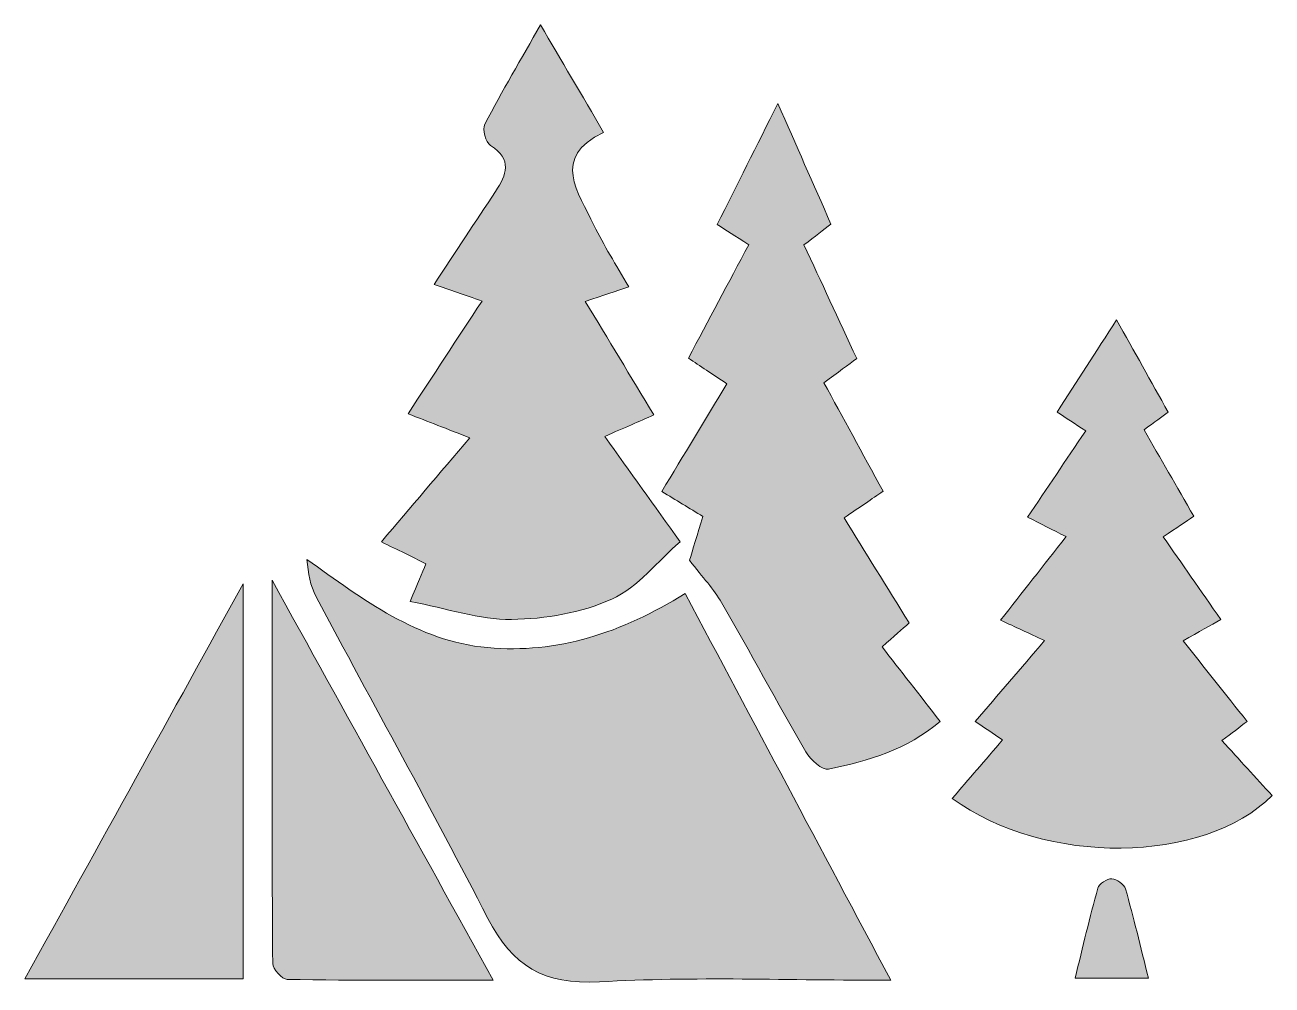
# Model space of a CAD drawing. Header units: inches. Extents: x 62 to 437, y -489 to -13.
# Drawn here: x 127.2 to 375.7, y -204.8 to -13.5 of the extents above; entities that cross this region are included whole.
import ezdxf

# ---------------------------------------------------------------- set-up
doc = ezdxf.new("R2010")
doc.units = ezdxf.units.IN
doc.header["$MEASUREMENT"] = 0
doc.layers.add('Layer 1', color=7, linetype='Continuous')

# ---------------------------------------------------------------- blocks, each defined once
blk = doc.blocks.new('block 4')
at = {"layer": 'Layer 1', "true_color": 0x0b0b0b}
h = blk.add_hatch(color=28, dxfattribs=at)
h.dxf.hatch_style = 2
edge = h.paths.add_edge_path()
edge.add_spline(control_points=[(299.76, -203.84), (279.38, -203.84), (260.48, -203.06), (241.68, -204.14), (230.62, -204.78), (224.33, -200.97), (219.45, -191.49), (208.38, -169.95), (196.6, -148.78), (185.22, -127.4), (184.07, -125.26), (183.63, -122.74), (183.4, -119.97), (194.59, -127.94), (205.42, -136.26), (219.39, -137.54), (233.3, -138.82), (246.09, -134.63), (258.77, -126.76), (272.37, -152.33), (285.69, -177.39), (299.76, -203.84)], knot_values=[0, 0, 0, 0, 1, 1, 1, 2, 2, 2, 3, 3, 3, 4, 4, 4, 5, 5, 5, 6, 6, 6, 7, 7, 7, 7], degree=3, periodic=1)
at = {"layer": 'Layer 1', "lineweight": 0}
blk.add_open_spline([(299.76, -203.84), (279.38, -203.84), (260.48, -203.06), (241.68, -204.14), (230.62, -204.78), (224.33, -200.97), (219.45, -191.49), (208.38, -169.95), (196.6, -148.78), (185.22, -127.4), (184.07, -125.26), (183.63, -122.74), (183.4, -119.97), (194.59, -127.94), (205.42, -136.26), (219.39, -137.54), (233.3, -138.82), (246.09, -134.63), (258.77, -126.76), (272.37, -152.33), (285.69, -177.39), (299.76, -203.84)], degree=3, knots=[0, 0, 0, 0, 1, 1, 1, 2, 2, 2, 3, 3, 3, 4, 4, 4, 5, 5, 5, 6, 6, 6, 7, 7, 7, 7], dxfattribs=at)
blk = doc.blocks.new('block 5')
at = {"layer": 'Layer 1', "true_color": 0x0b0b0b}
h = blk.add_hatch(color=28, dxfattribs=at)
h.dxf.hatch_style = 2
edge = h.paths.add_edge_path()
edge.add_spline(control_points=[(203.97, -128.33), (205.55, -124.57), (206.27, -122.85), (207.11, -120.83), (204.28, -119.43), (201.66, -118.14), (198.24, -116.45), (204.15, -109.5), (209.73, -102.95), (215.87, -95.74), (211.22, -93.93), (207.61, -92.52), (203.56, -90.94), (208.65, -83.19), (213.29, -76.11), (218.29, -68.47), (214.69, -67.22), (212.01, -66.29), (208.75, -65.16), (213.04, -58.66), (217, -52.64), (220.98, -46.63), (223.18, -43.31), (224.4, -40.29), (220, -37.49), (219.04, -36.89), (218.34, -34.23), (218.86, -33.22), (222.3, -26.63), (226.1, -20.23), (229.96, -13.46), (234.08, -20.49), (238.12, -27.38), (242.53, -34.89), (231.93, -39.9), (237.51, -46.83), (240.61, -53.37), (242.52, -57.4), (244.99, -61.17), (247.52, -65.63), (244.89, -66.52), (242.57, -67.3), (238.88, -68.54), (243.46, -76.13), (247.88, -83.47), (252.53, -91.18), (249.54, -92.48), (246.85, -93.66), (242.76, -95.45), (247.82, -102.53), (252.57, -109.18), (257.75, -116.43), (253.35, -120.28), (249.39, -125.49), (244.15, -127.87), (238.09, -130.62), (230.91, -131.84), (224.2, -131.92), (217.82, -132), (211.42, -129.76), (203.97, -128.33)], knot_values=[0, 0, 0, 0, 1, 1, 1, 2, 2, 2, 3, 3, 3, 4, 4, 4, 5, 5, 5, 6, 6, 6, 7, 7, 7, 8, 8, 8, 9, 9, 9, 10, 10, 10, 11, 11, 11, 12, 12, 12, 13, 13, 13, 14, 14, 14, 15, 15, 15, 16, 16, 16, 17, 17, 17, 18, 18, 18, 19, 19, 19, 20, 20, 20, 20], degree=3, periodic=1)
at = {"layer": 'Layer 1', "lineweight": 0}
blk.add_open_spline([(203.97, -128.33), (205.55, -124.57), (206.27, -122.85), (207.11, -120.83), (204.28, -119.43), (201.66, -118.14), (198.24, -116.45), (204.15, -109.5), (209.73, -102.95), (215.87, -95.74), (211.22, -93.93), (207.61, -92.52), (203.56, -90.94), (208.65, -83.19), (213.29, -76.11), (218.29, -68.47), (214.69, -67.22), (212.01, -66.29), (208.75, -65.16), (213.04, -58.66), (217, -52.64), (220.98, -46.63), (223.18, -43.31), (224.4, -40.29), (220, -37.49), (219.04, -36.89), (218.34, -34.23), (218.86, -33.22), (222.3, -26.63), (226.1, -20.23), (229.96, -13.46), (234.08, -20.49), (238.12, -27.38), (242.53, -34.89), (231.93, -39.9), (237.51, -46.83), (240.61, -53.37), (242.52, -57.4), (244.99, -61.17), (247.52, -65.63), (244.89, -66.52), (242.57, -67.3), (238.88, -68.54), (243.46, -76.13), (247.88, -83.47), (252.53, -91.18), (249.54, -92.48), (246.85, -93.66), (242.76, -95.45), (247.82, -102.53), (252.57, -109.18), (257.75, -116.43), (253.35, -120.28), (249.39, -125.49), (244.15, -127.87), (238.09, -130.62), (230.91, -131.84), (224.2, -131.92), (217.82, -132), (211.42, -129.76), (203.97, -128.33)], degree=3, knots=[0, 0, 0, 0, 1, 1, 1, 2, 2, 2, 3, 3, 3, 4, 4, 4, 5, 5, 5, 6, 6, 6, 7, 7, 7, 8, 8, 8, 9, 9, 9, 10, 10, 10, 11, 11, 11, 12, 12, 12, 13, 13, 13, 14, 14, 14, 15, 15, 15, 16, 16, 16, 17, 17, 17, 18, 18, 18, 19, 19, 19, 20, 20, 20, 20], dxfattribs=at)
blk = doc.blocks.new('block 6')
at = {"layer": 'Layer 1', "true_color": 0x0b0b0b}
h = blk.add_hatch(color=28, dxfattribs=at)
h.dxf.hatch_style = 2
edge = h.paths.add_edge_path()
edge.add_spline(control_points=[(370.77, -152.24), (369.22, -153.43), (367.75, -154.55), (365.76, -156.08), (369.23, -159.88), (372.49, -163.45), (375.74, -167.01), (362.24, -180.7), (330.3, -181.08), (312.01, -167.58), (315.27, -163.79), (318.52, -160.02), (322.04, -155.93), (320.02, -154.58), (318.5, -153.57), (316.56, -152.28), (321.19, -146.88), (325.57, -141.77), (330.4, -136.14), (327.14, -134.62), (324.71, -133.49), (321.64, -132.06), (326, -126.51), (330.13, -121.24), (334.68, -115.43), (331.9, -114.02), (329.72, -112.91), (327.01, -111.54), (330.87, -105.81), (334.62, -100.26), (338.6, -94.36), (336.36, -92.88), (334.69, -91.78), (332.91, -90.6), (336.84, -84.5), (340.61, -78.66), (344.76, -72.24), (348.3, -78.58), (351.57, -84.43), (355.03, -90.62), (353.72, -91.58), (352.4, -92.55), (350.24, -94.14), (353.47, -99.76), (356.71, -105.4), (360.14, -111.37), (358.48, -112.48), (356.76, -113.63), (354.04, -115.45), (357.75, -120.78), (361.45, -126.1), (365.53, -131.95), (363.4, -133.15), (361.26, -134.35), (358.01, -136.18), (362.26, -141.54), (366.41, -146.75), (370.77, -152.24)], knot_values=[0, 0, 0, 0, 1, 1, 1, 2, 2, 2, 3, 3, 3, 4, 4, 4, 5, 5, 5, 6, 6, 6, 7, 7, 7, 8, 8, 8, 9, 9, 9, 10, 10, 10, 11, 11, 11, 12, 12, 12, 13, 13, 13, 14, 14, 14, 15, 15, 15, 16, 16, 16, 17, 17, 17, 18, 18, 18, 19, 19, 19, 19], degree=3, periodic=1)
at = {"layer": 'Layer 1', "lineweight": 0}
blk.add_open_spline([(370.77, -152.24), (369.22, -153.43), (367.75, -154.55), (365.76, -156.08), (369.23, -159.88), (372.49, -163.45), (375.74, -167.01), (362.24, -180.7), (330.3, -181.08), (312.01, -167.58), (315.27, -163.79), (318.52, -160.02), (322.04, -155.93), (320.02, -154.58), (318.5, -153.57), (316.56, -152.28), (321.19, -146.88), (325.57, -141.77), (330.4, -136.14), (327.14, -134.62), (324.71, -133.49), (321.64, -132.06), (326, -126.51), (330.13, -121.24), (334.68, -115.43), (331.9, -114.02), (329.72, -112.91), (327.01, -111.54), (330.87, -105.81), (334.62, -100.26), (338.6, -94.36), (336.36, -92.88), (334.69, -91.78), (332.91, -90.6), (336.84, -84.5), (340.61, -78.66), (344.76, -72.24), (348.3, -78.58), (351.57, -84.43), (355.03, -90.62), (353.72, -91.58), (352.4, -92.55), (350.24, -94.14), (353.47, -99.76), (356.71, -105.4), (360.14, -111.37), (358.48, -112.48), (356.76, -113.63), (354.04, -115.45), (357.75, -120.78), (361.45, -126.1), (365.53, -131.95), (363.4, -133.15), (361.26, -134.35), (358.01, -136.18), (362.26, -141.54), (366.41, -146.75), (370.77, -152.24)], degree=3, knots=[0, 0, 0, 0, 1, 1, 1, 2, 2, 2, 3, 3, 3, 4, 4, 4, 5, 5, 5, 6, 6, 6, 7, 7, 7, 8, 8, 8, 9, 9, 9, 10, 10, 10, 11, 11, 11, 12, 12, 12, 13, 13, 13, 14, 14, 14, 15, 15, 15, 16, 16, 16, 17, 17, 17, 18, 18, 18, 19, 19, 19, 19], dxfattribs=at)
blk = doc.blocks.new('block 7')
at = {"layer": 'Layer 1', "true_color": 0x0b0b0b}
h = blk.add_hatch(color=28, dxfattribs=at)
h.dxf.hatch_style = 2
edge = h.paths.add_edge_path()
edge.add_spline(control_points=[(271.44, -57.27), (268.67, -55.48), (266.93, -54.35), (265.18, -53.22), (269.13, -45.31), (272.93, -37.72), (277.24, -29.1), (280.93, -37.47), (284.29, -45.1), (287.84, -53.15), (286.33, -54.31), (284.71, -55.55), (282.46, -57.28), (285.89, -64.68), (289.29, -72.01), (292.96, -79.93), (291.31, -81.16), (289.32, -82.63), (286.43, -84.77), (290.19, -91.67), (294.03, -98.71), (298.22, -106.38), (295.99, -107.91), (293.62, -109.53), (290.45, -111.69), (294.74, -118.62), (298.97, -125.46), (303.41, -132.63), (301.98, -133.89), (300.42, -135.26), (298.01, -137.38), (301.69, -142.11), (305.42, -146.9), (309.58, -152.24), (303.02, -157.92), (295.22, -160.08), (287.36, -161.77), (286.12, -162.04), (283.74, -159.87), (282.82, -158.29), (277.1, -148.46), (271.73, -138.43), (266.05, -128.58), (264.51, -125.9), (262.31, -123.6), (259.64, -120.14), (260.24, -118.19), (261.23, -114.98), (262.32, -111.41), (259.58, -109.74), (256.95, -108.15), (254.12, -106.43), (258.55, -99.1), (262.72, -92.2), (267.1, -84.95), (264.18, -83.02), (261.78, -81.43), (259.41, -79.86), (263.46, -72.26), (267.36, -64.94), (271.44, -57.27)], knot_values=[0, 0, 0, 0, 1, 1, 1, 2, 2, 2, 3, 3, 3, 4, 4, 4, 5, 5, 5, 6, 6, 6, 7, 7, 7, 8, 8, 8, 9, 9, 9, 10, 10, 10, 11, 11, 11, 12, 12, 12, 13, 13, 13, 14, 14, 14, 15, 15, 15, 16, 16, 16, 17, 17, 17, 18, 18, 18, 19, 19, 19, 20, 20, 20, 20], degree=3, periodic=1)
at = {"layer": 'Layer 1', "lineweight": 0}
blk.add_open_spline([(271.44, -57.27), (268.67, -55.48), (266.93, -54.35), (265.18, -53.22), (269.13, -45.31), (272.93, -37.72), (277.24, -29.1), (280.93, -37.47), (284.29, -45.1), (287.84, -53.15), (286.33, -54.31), (284.71, -55.55), (282.46, -57.28), (285.89, -64.68), (289.29, -72.01), (292.96, -79.93), (291.31, -81.16), (289.32, -82.63), (286.43, -84.77), (290.19, -91.67), (294.03, -98.71), (298.22, -106.38), (295.99, -107.91), (293.62, -109.53), (290.45, -111.69), (294.74, -118.62), (298.97, -125.46), (303.41, -132.63), (301.98, -133.89), (300.42, -135.26), (298.01, -137.38), (301.69, -142.11), (305.42, -146.9), (309.58, -152.24), (303.02, -157.92), (295.22, -160.08), (287.36, -161.77), (286.12, -162.04), (283.74, -159.87), (282.82, -158.29), (277.1, -148.46), (271.73, -138.43), (266.05, -128.58), (264.51, -125.9), (262.31, -123.6), (259.64, -120.14), (260.24, -118.19), (261.23, -114.98), (262.32, -111.41), (259.58, -109.74), (256.95, -108.15), (254.12, -106.43), (258.55, -99.1), (262.72, -92.2), (267.1, -84.95), (264.18, -83.02), (261.78, -81.43), (259.41, -79.86), (263.46, -72.26), (267.36, -64.94), (271.44, -57.27)], degree=3, knots=[0, 0, 0, 0, 1, 1, 1, 2, 2, 2, 3, 3, 3, 4, 4, 4, 5, 5, 5, 6, 6, 6, 7, 7, 7, 8, 8, 8, 9, 9, 9, 10, 10, 10, 11, 11, 11, 12, 12, 12, 13, 13, 13, 14, 14, 14, 15, 15, 15, 16, 16, 16, 17, 17, 17, 18, 18, 18, 19, 19, 19, 20, 20, 20, 20], dxfattribs=at)
blk = doc.blocks.new('block 8')
at = {"layer": 'Layer 1', "true_color": 0x0b0b0b}
h = blk.add_hatch(color=28, dxfattribs=at)
h.dxf.hatch_style = 2
edge = h.paths.add_edge_path()
edge.add_spline(control_points=[(127.2, -203.55), (142.06, -176.66), (156.63, -150.3), (170.7, -124.82), (170.7, -149.97), (170.7, -176.61), (170.7, -203.55), (155.87, -203.55), (141.56, -203.55), (127.2, -203.55)], knot_values=[0, 0, 0, 0, 1, 1, 1, 2, 2, 2, 3, 3, 3, 3], degree=3, periodic=1)
at = {"layer": 'Layer 1', "lineweight": 0}
blk.add_open_spline([(127.2, -203.55), (142.06, -176.66), (156.63, -150.3), (170.7, -124.82), (170.7, -149.97), (170.7, -176.61), (170.7, -203.55), (155.87, -203.55), (141.56, -203.55), (127.2, -203.55)], degree=3, knots=[0, 0, 0, 0, 1, 1, 1, 2, 2, 2, 3, 3, 3, 3], dxfattribs=at)
blk = doc.blocks.new('block 9')
at = {"layer": 'Layer 1', "true_color": 0x0b0b0b}
h = blk.add_hatch(color=28, dxfattribs=at)
h.dxf.hatch_style = 2
edge = h.paths.add_edge_path()
edge.add_spline(control_points=[(176.45, -124.11), (191.04, -150.5), (205.6, -176.83), (220.52, -203.82), (206.73, -203.82), (193.1, -203.89), (179.47, -203.67), (178.44, -203.66), (176.58, -201.6), (176.58, -200.48), (176.41, -174.8), (176.45, -149.12), (176.45, -124.11)], knot_values=[0, 0, 0, 0, 1, 1, 1, 2, 2, 2, 3, 3, 3, 4, 4, 4, 4], degree=3, periodic=1)
at = {"layer": 'Layer 1', "lineweight": 0}
blk.add_open_spline([(176.45, -124.11), (191.04, -150.5), (205.6, -176.83), (220.52, -203.82), (206.73, -203.82), (193.1, -203.89), (179.47, -203.67), (178.44, -203.66), (176.58, -201.6), (176.58, -200.48), (176.41, -174.8), (176.45, -149.12), (176.45, -124.11)], degree=3, knots=[0, 0, 0, 0, 1, 1, 1, 2, 2, 2, 3, 3, 3, 4, 4, 4, 4], dxfattribs=at)
blk = doc.blocks.new('block 10')
at = {"layer": 'Layer 1', "true_color": 0x0b0b0b}
h = blk.add_hatch(color=28, dxfattribs=at)
h.dxf.hatch_style = 2
edge = h.paths.add_edge_path()
edge.add_spline(control_points=[(351.11, -203.43), (346.05, -203.43), (341.9, -203.43), (336.49, -203.43), (338.03, -197.16), (339.39, -191.28), (341.03, -185.48), (341.27, -184.61), (342.87, -183.58), (343.82, -183.61), (344.77, -183.64), (346.27, -184.72), (346.53, -185.63), (348.16, -191.31), (349.51, -197.07), (351.11, -203.43)], knot_values=[0, 0, 0, 0, 1, 1, 1, 2, 2, 2, 3, 3, 3, 4, 4, 4, 5, 5, 5, 5], degree=3, periodic=1)
at = {"layer": 'Layer 1', "lineweight": 0}
blk.add_open_spline([(351.11, -203.43), (346.05, -203.43), (341.9, -203.43), (336.49, -203.43), (338.03, -197.16), (339.39, -191.28), (341.03, -185.48), (341.27, -184.61), (342.87, -183.58), (343.82, -183.61), (344.77, -183.64), (346.27, -184.72), (346.53, -185.63), (348.16, -191.31), (349.51, -197.07), (351.11, -203.43)], degree=3, knots=[0, 0, 0, 0, 1, 1, 1, 2, 2, 2, 3, 3, 3, 4, 4, 4, 5, 5, 5, 5], dxfattribs=at)
blk = doc.blocks.new('block 3')
at = {"layer": 'Layer 1'}
for name in ['block 5', 'block 7', 'block 6', 'block 4', 'block 9', 'block 8', 'block 10']:
    blk.add_blockref(name, (0, 0), dxfattribs=at)
blk = doc.blocks.new('block 2')
at = {"layer": 'Layer 1'}
blk.add_blockref('block 3', (0, 0), dxfattribs=at)

msp = doc.modelspace()

# ---------------------------------------------------------------- block references
at = {"layer": 'Layer 1'}
msp.add_blockref('block 2', (0, 0), dxfattribs=at)

doc.saveas('drawing.dxf')
